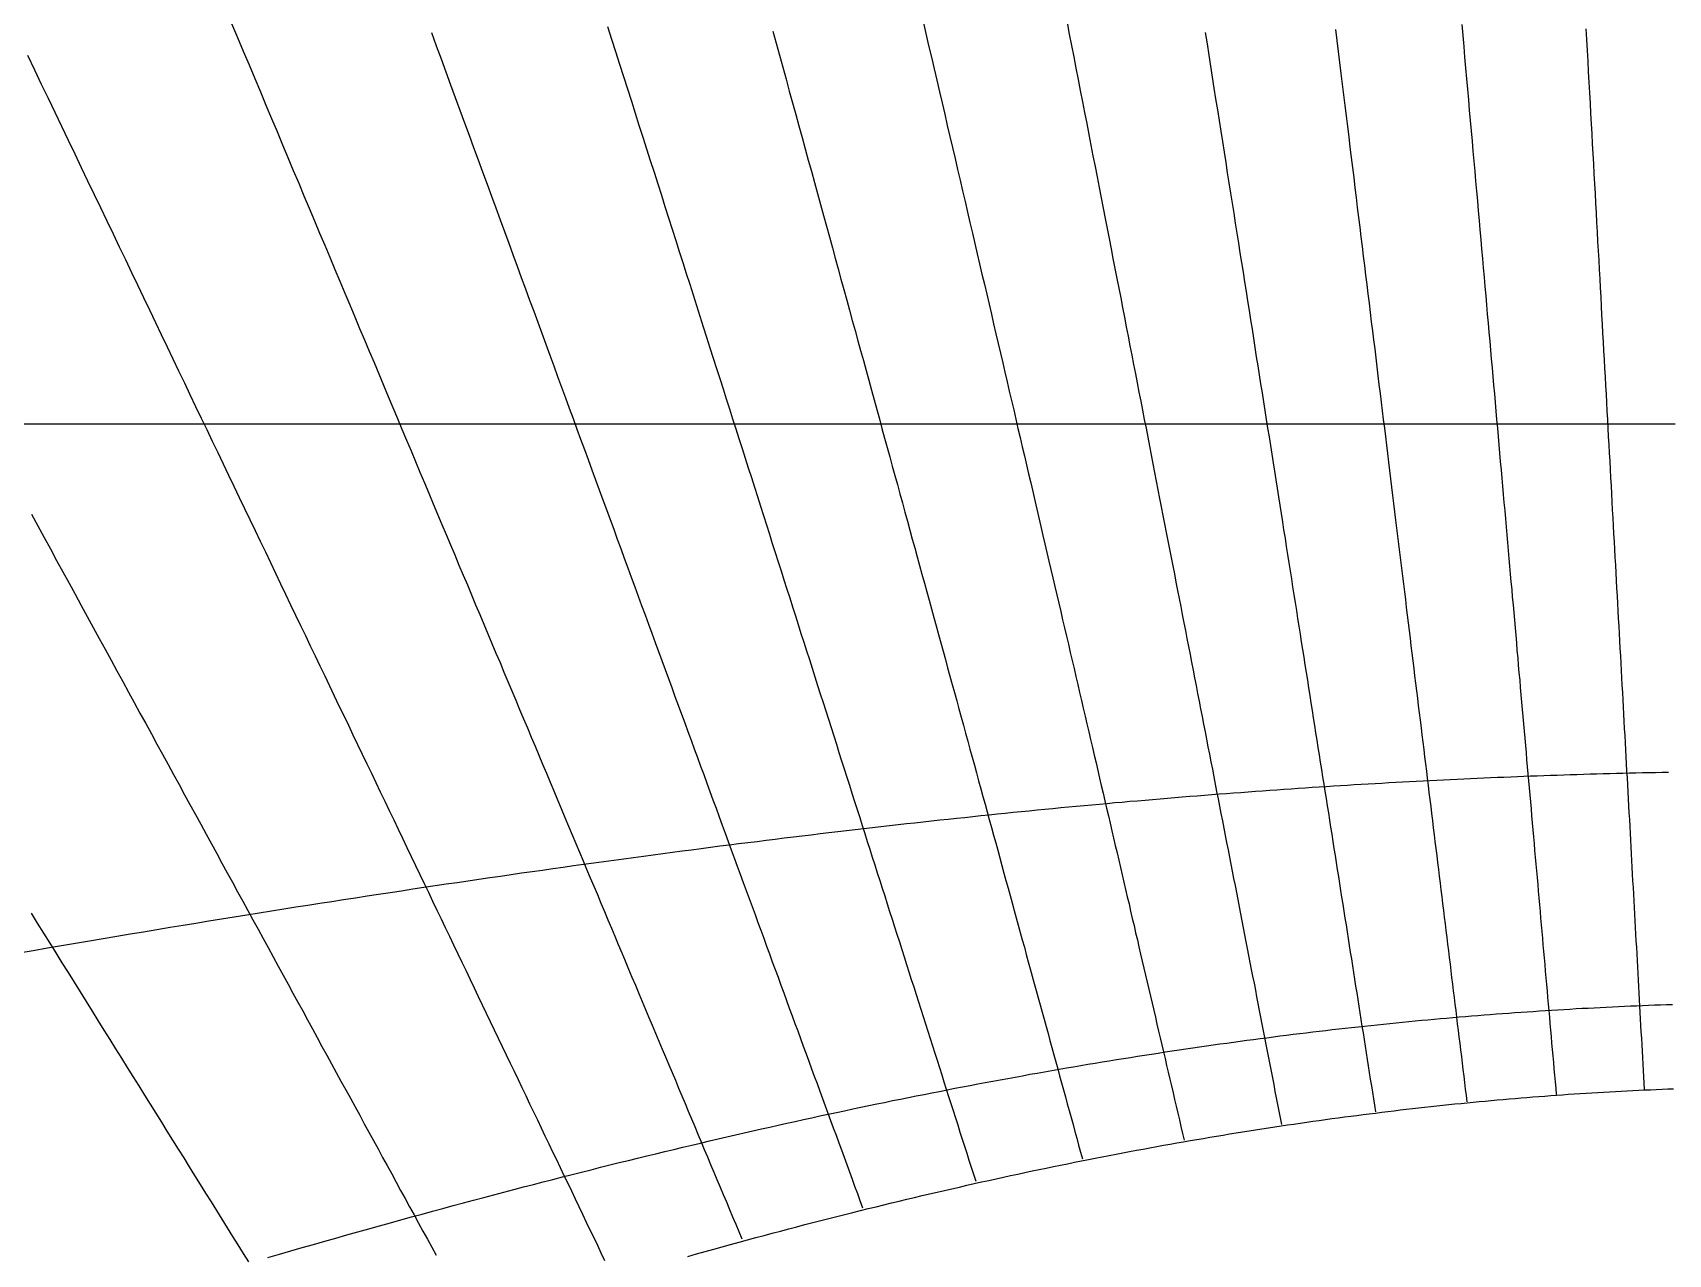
# Model space of a CAD drawing. Header units: millimetres. Extents: x -483 to 483, y -483 to 483.
# Drawn here: x -197 to -14.5, y 36.3 to 172.7 of the extents above; entities that cross this region are included whole.
import ezdxf

# ---------------------------------------------------------------- set-up
doc = ezdxf.new("R2010")
doc.units = ezdxf.units.MM
for name, color, linetype in [('CUT', 1, 'Continuous'), ('DECL', 30, 'Continuous'), ('HOUR', 7, 'Continuous'), ('HOUR15', 9, 'Continuous'), ('HOUR30', 8, 'Continuous')]:
    doc.layers.add(name, color=color, linetype=linetype)

msp = doc.modelspace()

# ---------------------------------------------------------------- linework, layer by layer
at = {"layer": 'CUT'}
for radius in [483.33, 423.33]:
    msp.add_circle((0, 0), radius, dxfattribs=at)
at = {"layer": 'DECL'}
for points in [[(-198, 129.06), (-196.27, 129.06), (-194.57, 129.06), (-192.87, 129.06), (-191.2, 129.06), (-189.54, 129.06), (-187.89, 129.06), (-186.26, 129.06), (-184.64, 129.06), (-183.04, 129.06), (-181.45, 129.06), (-179.87, 129.06), (-178.31, 129.06), (-176.76, 129.06), (-175.22, 129.06), (-173.7, 129.06), (-172.19, 129.06), (-170.69, 129.06), (-169.2, 129.06), (-167.72, 129.06), (-166.26, 129.06), (-164.81, 129.06), (-163.36, 129.06), (-161.93, 129.06), (-160.51, 129.06), (-159.11, 129.06), (-157.71, 129.06), (-156.32, 129.06), (-154.94, 129.06), (-153.57, 129.06), (-152.22, 129.06), (-150.87, 129.06), (-149.53, 129.06), (-148.2, 129.06), (-146.88, 129.06), (-145.57, 129.06), (-144.27, 129.06), (-142.98, 129.06), (-141.69, 129.06), (-140.42, 129.06), (-139.15, 129.06), (-137.89, 129.06), (-136.64, 129.06), (-135.4, 129.06), (-134.16, 129.06), (-132.94, 129.06), (-131.72, 129.06), (-130.51, 129.06), (-129.3, 129.06), (-128.1, 129.06), (-126.91, 129.06), (-125.73, 129.06), (-124.56, 129.06), (-123.39, 129.06), (-122.23, 129.06), (-121.07, 129.06), (-119.92, 129.06), (-118.78, 129.06), (-117.64, 129.06), (-116.52, 129.06), (-115.39, 129.06), (-114.28, 129.06), (-113.16, 129.06), (-112.06, 129.06), (-110.96, 129.06), (-109.87, 129.06), (-108.78, 129.06), (-107.7, 129.06), (-106.62, 129.06), (-105.55, 129.06), (-104.48, 129.06), (-103.42, 129.06), (-102.36, 129.06), (-101.31, 129.06), (-100.27, 129.06), (-99.23, 129.06), (-98.19, 129.06), (-97.16, 129.06), (-96.13, 129.06), (-95.11, 129.06), (-94.1, 129.06), (-93.08, 129.06), (-92.07, 129.06), (-91.07, 129.06), (-90.07, 129.06), (-89.08, 129.06), (-88.08, 129.06), (-87.1, 129.06), (-86.11, 129.06), (-85.14, 129.06), (-84.16, 129.06), (-83.19, 129.06), (-82.22, 129.06), (-81.26, 129.06), (-80.3, 129.06), (-79.34, 129.06), (-78.39, 129.06), (-77.44, 129.06), (-76.5, 129.06), (-75.55, 129.06), (-74.61, 129.06), (-73.68, 129.06), (-72.75, 129.06), (-71.82, 129.06), (-70.89, 129.06), (-69.97, 129.06), (-69.05, 129.06), (-68.13, 129.06), (-67.22, 129.06), (-66.31, 129.06), (-65.4, 129.06), (-64.49, 129.06), (-63.59, 129.06), (-62.69, 129.06), (-61.79, 129.06), (-60.9, 129.06), (-60.01, 129.06), (-59.12, 129.06), (-58.23, 129.06), (-57.34, 129.06), (-56.46, 129.06), (-55.58, 129.06), (-54.7, 129.06), (-53.83, 129.06), (-52.96, 129.06), (-52.09, 129.06), (-51.22, 129.06), (-50.35, 129.06), (-49.49, 129.06), (-48.62, 129.06), (-47.76, 129.06), (-46.9, 129.06), (-46.05, 129.06), (-45.19, 129.06), (-44.34, 129.06), (-43.49, 129.06), (-42.64, 129.06), (-41.79, 129.06), (-40.94, 129.06), (-40.1, 129.06), (-39.26, 129.06), (-38.41, 129.06), (-37.57, 129.06), (-36.74, 129.06), (-35.9, 129.06), (-35.06, 129.06), (-34.23, 129.06), (-33.4, 129.06), (-32.56, 129.06), (-31.73, 129.06), (-30.91, 129.06), (-30.08, 129.06), (-29.25, 129.06), (-28.43, 129.06), (-27.6, 129.06), (-26.78, 129.06), (-25.96, 129.06), (-25.13, 129.06), (-24.31, 129.06), (-23.49, 129.06), (-22.68, 129.06), (-21.86, 129.06), (-21.04, 129.06), (-20.23, 129.06), (-19.41, 129.06), (-18.6, 129.06), (-17.78, 129.06), (-16.97, 129.06), (-16.16, 129.06), (-15.35, 129.06), (-14.53, 129.06), (-13.72, 129.06)], [(-198.56, 70), (-196.96, 70.28), (-195.38, 70.55), (-193.8, 70.82), (-192.25, 71.08), (-190.7, 71.35), (-189.17, 71.6), (-187.65, 71.86), (-186.14, 72.11), (-184.65, 72.36), (-183.17, 72.61), (-181.7, 72.85), (-180.24, 73.09), (-178.8, 73.32), (-177.37, 73.56), (-175.94, 73.79), (-174.53, 74.02), (-173.13, 74.24), (-171.74, 74.47), (-170.37, 74.69), (-169, 74.9), (-167.64, 75.12), (-166.3, 75.33), (-164.96, 75.54), (-163.63, 75.75), (-162.32, 75.95), (-161.01, 76.15), (-159.71, 76.35), (-158.42, 76.55), (-157.14, 76.75), (-155.87, 76.94), (-154.61, 77.13), (-153.36, 77.32), (-152.11, 77.51), (-150.88, 77.69), (-149.65, 77.87), (-148.43, 78.05), (-147.22, 78.23), (-146.02, 78.4), (-144.83, 78.58), (-143.64, 78.75), (-142.46, 78.92), (-141.29, 79.09), (-140.12, 79.25), (-138.96, 79.42), (-137.81, 79.58), (-136.67, 79.74), (-135.54, 79.9), (-134.41, 80.05), (-133.29, 80.21), (-132.17, 80.36), (-131.06, 80.51), (-129.96, 80.66), (-128.86, 80.81), (-127.77, 80.95), (-126.69, 81.1), (-125.61, 81.24), (-124.54, 81.38), (-123.48, 81.52), (-122.42, 81.66), (-121.36, 81.8), (-120.32, 81.93), (-119.27, 82.06), (-118.24, 82.2), (-117.21, 82.33), (-116.18, 82.45), (-115.16, 82.58), (-114.15, 82.71), (-113.14, 82.83), (-112.13, 82.95), (-111.13, 83.07), (-110.14, 83.19), (-109.15, 83.31), (-108.16, 83.43), (-107.18, 83.55), (-106.21, 83.66), (-105.24, 83.77), (-104.27, 83.89), (-103.31, 84), (-102.35, 84.11), (-101.4, 84.21), (-100.45, 84.32), (-99.5, 84.43), (-98.56, 84.53), (-97.63, 84.63), (-96.7, 84.74), (-95.77, 84.84), (-94.84, 84.94), (-93.92, 85.03), (-93.01, 85.13), (-92.1, 85.23), (-91.19, 85.32), (-90.28, 85.41), (-89.38, 85.51), (-88.48, 85.6), (-87.59, 85.69), (-86.7, 85.78), (-85.81, 85.87), (-84.93, 85.95), (-84.05, 86.04), (-83.17, 86.12), (-82.29, 86.21), (-81.42, 86.29), (-80.56, 86.37), (-79.69, 86.45), (-78.83, 86.53), (-77.97, 86.61), (-77.12, 86.69), (-76.26, 86.77), (-75.42, 86.84), (-74.57, 86.92), (-73.72, 86.99), (-72.88, 87.06), (-72.05, 87.13), (-71.21, 87.2), (-70.38, 87.27), (-69.55, 87.34), (-68.72, 87.41), (-67.89, 87.48), (-67.07, 87.54), (-66.25, 87.61), (-65.43, 87.67), (-64.62, 87.74), (-63.8, 87.8), (-62.99, 87.86), (-62.18, 87.92), (-61.38, 87.98), (-60.57, 88.04), (-59.77, 88.1), (-58.97, 88.16), (-58.17, 88.21), (-57.38, 88.27), (-56.58, 88.32), (-55.79, 88.38), (-55, 88.43), (-54.22, 88.48), (-53.43, 88.54), (-52.65, 88.59), (-51.86, 88.64), (-51.08, 88.69), (-50.3, 88.73), (-49.53, 88.78), (-48.75, 88.83), (-47.98, 88.87), (-47.21, 88.92), (-46.44, 88.96), (-45.67, 89.01), (-44.9, 89.05), (-44.14, 89.09), (-43.37, 89.13), (-42.61, 89.17), (-41.85, 89.21), (-41.09, 89.25), (-40.33, 89.29), (-39.57, 89.33), (-38.82, 89.36), (-38.06, 89.4), (-37.31, 89.44), (-36.56, 89.47), (-35.81, 89.5), (-35.06, 89.54), (-34.31, 89.57), (-33.56, 89.6), (-32.82, 89.63), (-32.07, 89.66), (-31.33, 89.69), (-30.59, 89.72), (-29.85, 89.75), (-29.1, 89.78), (-28.37, 89.8), (-27.63, 89.83), (-26.89, 89.85), (-26.15, 89.88), (-25.42, 89.9), (-24.68, 89.93), (-23.95, 89.95), (-23.21, 89.97), (-22.48, 89.99), (-21.75, 90.01), (-21.01, 90.03), (-20.28, 90.05), (-19.55, 90.07), (-18.82, 90.09), (-18.1, 90.1), (-17.37, 90.12), (-16.64, 90.13), (-15.91, 90.15), (-15.18, 90.16), (-14.46, 90.18)], [(-170.78, 35.98), (-169.49, 36.35), (-168.21, 36.72), (-166.94, 37.09), (-165.68, 37.45), (-164.43, 37.81), (-163.19, 38.16), (-161.96, 38.51), (-160.74, 38.85), (-159.52, 39.19), (-158.31, 39.53), (-157.11, 39.86), (-155.92, 40.19), (-154.74, 40.52), (-153.57, 40.84), (-152.4, 41.16), (-151.24, 41.47), (-150.09, 41.78), (-148.94, 42.09), (-147.81, 42.39), (-146.68, 42.7), (-145.55, 42.99), (-144.44, 43.29), (-143.33, 43.58), (-142.23, 43.87), (-141.13, 44.15), (-140.04, 44.43), (-138.96, 44.71), (-137.89, 44.99), (-136.82, 45.26), (-135.76, 45.53), (-134.7, 45.79), (-133.65, 46.06), (-132.6, 46.32), (-131.57, 46.58), (-130.53, 46.83), (-129.51, 47.08), (-128.49, 47.33), (-127.47, 47.58), (-126.46, 47.82), (-125.46, 48.06), (-124.46, 48.3), (-123.47, 48.54), (-122.48, 48.77), (-121.49, 49), (-120.52, 49.23), (-119.54, 49.46), (-118.58, 49.68), (-117.61, 49.9), (-116.65, 50.12), (-115.7, 50.34), (-114.75, 50.55), (-113.81, 50.76), (-112.87, 50.97), (-111.94, 51.18), (-111.01, 51.39), (-110.08, 51.59), (-109.16, 51.79), (-108.24, 51.99), (-107.33, 52.18), (-106.42, 52.38), (-105.51, 52.57), (-104.61, 52.76), (-103.72, 52.95), (-102.83, 53.13), (-101.94, 53.31), (-101.05, 53.5), (-100.17, 53.68), (-99.29, 53.85), (-98.42, 54.03), (-97.55, 54.2), (-96.69, 54.37), (-95.82, 54.54), (-94.96, 54.71), (-94.11, 54.88), (-93.26, 55.04), (-92.41, 55.2), (-91.56, 55.36), (-90.72, 55.52), (-89.88, 55.68), (-89.05, 55.83), (-88.21, 55.99), (-87.39, 56.14), (-86.56, 56.29), (-85.74, 56.44), (-84.92, 56.58), (-84.1, 56.73), (-83.28, 56.87), (-82.47, 57.01), (-81.66, 57.15), (-80.86, 57.29), (-80.06, 57.42), (-79.26, 57.56), (-78.46, 57.69), (-77.66, 57.82), (-76.87, 57.95), (-76.08, 58.08), (-75.3, 58.21), (-74.51, 58.33), (-73.73, 58.46), (-72.95, 58.58), (-72.17, 58.7), (-71.4, 58.82), (-70.63, 58.94), (-69.86, 59.05), (-69.09, 59.17), (-68.32, 59.28), (-67.56, 59.39), (-66.8, 59.5), (-66.04, 59.61), (-65.28, 59.72), (-64.53, 59.83), (-63.77, 59.93), (-63.02, 60.04), (-62.28, 60.14), (-61.53, 60.24), (-60.78, 60.34), (-60.04, 60.44), (-59.3, 60.53), (-58.56, 60.63), (-57.82, 60.72), (-57.09, 60.81), (-56.36, 60.91), (-55.62, 61), (-54.89, 61.08), (-54.17, 61.17), (-53.44, 61.26), (-52.71, 61.34), (-51.99, 61.43), (-51.27, 61.51), (-50.55, 61.59), (-49.83, 61.67), (-49.11, 61.75), (-48.4, 61.83), (-47.68, 61.9), (-46.97, 61.98), (-46.26, 62.05), (-45.55, 62.12), (-44.84, 62.2), (-44.13, 62.27), (-43.43, 62.33), (-42.72, 62.4), (-42.02, 62.47), (-41.32, 62.53), (-40.61, 62.6), (-39.91, 62.66), (-39.22, 62.72), (-38.52, 62.79), (-37.82, 62.85), (-37.13, 62.9), (-36.43, 62.96), (-35.74, 63.02), (-35.05, 63.07), (-34.36, 63.13), (-33.67, 63.18), (-32.98, 63.23), (-32.29, 63.28), (-31.6, 63.33), (-30.92, 63.38), (-30.23, 63.43), (-29.55, 63.47), (-28.86, 63.52), (-28.18, 63.56), (-27.5, 63.61), (-26.82, 63.65), (-26.14, 63.69), (-25.46, 63.73), (-24.78, 63.77), (-24.1, 63.81), (-23.43, 63.84), (-22.75, 63.88), (-22.07, 63.91), (-21.4, 63.95), (-20.72, 63.98), (-20.05, 64.01), (-19.37, 64.04), (-18.7, 64.07), (-18.03, 64.1), (-17.36, 64.12), (-16.68, 64.15), (-16.01, 64.18), (-15.34, 64.2), (-14.67, 64.22), (-14, 64.24)], [(-123.89, 36.12), (-122.93, 36.39), (-121.97, 36.66), (-121.02, 36.92), (-120.07, 37.19), (-119.13, 37.45), (-118.19, 37.7), (-117.26, 37.96), (-116.33, 38.21), (-115.4, 38.45), (-114.48, 38.7), (-113.56, 38.94), (-112.65, 39.18), (-111.75, 39.42), (-110.84, 39.66), (-109.94, 39.89), (-109.05, 40.12), (-108.16, 40.35), (-107.27, 40.57), (-106.39, 40.79), (-105.51, 41.02), (-104.64, 41.23), (-103.77, 41.45), (-102.9, 41.66), (-102.04, 41.87), (-101.18, 42.08), (-100.32, 42.29), (-99.47, 42.49), (-98.62, 42.7), (-97.77, 42.9), (-96.93, 43.09), (-96.09, 43.29), (-95.26, 43.48), (-94.43, 43.67), (-93.6, 43.86), (-92.77, 44.05), (-91.95, 44.24), (-91.13, 44.42), (-90.32, 44.6), (-89.5, 44.78), (-88.69, 44.96), (-87.89, 45.13), (-87.08, 45.3), (-86.28, 45.48), (-85.48, 45.65), (-84.69, 45.81), (-83.9, 45.98), (-83.11, 46.14), (-82.32, 46.3), (-81.54, 46.46), (-80.76, 46.62), (-79.98, 46.78), (-79.2, 46.93), (-78.43, 47.08), (-77.66, 47.24), (-76.89, 47.38), (-76.12, 47.53), (-75.36, 47.68), (-74.6, 47.82), (-73.84, 47.96), (-73.08, 48.1), (-72.33, 48.24), (-71.58, 48.38), (-70.83, 48.52), (-70.08, 48.65), (-69.33, 48.78), (-68.59, 48.91), (-67.85, 49.04), (-67.11, 49.17), (-66.37, 49.29), (-65.64, 49.42), (-64.91, 49.54), (-64.18, 49.66), (-63.45, 49.78), (-62.72, 49.9), (-61.99, 50.02), (-61.27, 50.13), (-60.55, 50.24), (-59.83, 50.36), (-59.11, 50.47), (-58.4, 50.58), (-57.68, 50.68), (-56.97, 50.79), (-56.26, 50.89), (-55.55, 51), (-54.84, 51.1), (-54.14, 51.2), (-53.43, 51.3), (-52.73, 51.4), (-52.03, 51.49), (-51.33, 51.59), (-50.63, 51.68), (-49.93, 51.77), (-49.24, 51.86), (-48.54, 51.95), (-47.85, 52.04), (-47.16, 52.12), (-46.47, 52.21), (-45.78, 52.29), (-45.09, 52.37), (-44.41, 52.46), (-43.72, 52.54), (-43.04, 52.61), (-42.36, 52.69), (-41.68, 52.77), (-41, 52.84), (-40.32, 52.91), (-39.64, 52.99), (-38.96, 53.06), (-38.29, 53.13), (-37.61, 53.19), (-36.94, 53.26), (-36.27, 53.33), (-35.6, 53.39), (-34.93, 53.45), (-34.26, 53.51), (-33.59, 53.58), (-32.92, 53.63), (-32.25, 53.69), (-31.59, 53.75), (-30.92, 53.8), (-30.26, 53.86), (-29.6, 53.91), (-28.94, 53.96), (-28.27, 54.02), (-27.61, 54.06), (-26.95, 54.11), (-26.29, 54.16), (-25.64, 54.21), (-24.98, 54.25), (-24.32, 54.29), (-23.66, 54.34), (-23.01, 54.38), (-22.35, 54.42), (-21.7, 54.46), (-21.05, 54.49), (-20.39, 54.53), (-19.74, 54.57), (-19.09, 54.6), (-18.44, 54.63), (-17.78, 54.66), (-17.13, 54.7), (-16.48, 54.72), (-15.83, 54.75), (-15.18, 54.78), (-14.53, 54.81), (-13.89, 54.83)]]:
    msp.add_lwpolyline(points, dxfattribs=at)
at = {"layer": 'HOUR'}
for points in [[(-114.42, 172.91), (-114.05, 171.55), (-113.68, 170.2), (-113.31, 168.86), (-112.94, 167.53), (-112.58, 166.21), (-112.22, 164.9), (-111.86, 163.6), (-111.51, 162.31), (-111.16, 161.03), (-110.81, 159.76), (-110.47, 158.5), (-110.12, 157.25), (-109.78, 156), (-109.44, 154.77), (-109.11, 153.54), (-108.77, 152.33), (-108.44, 151.12), (-108.11, 149.92), (-107.78, 148.72), (-107.46, 147.54), (-107.14, 146.36), (-106.82, 145.2), (-106.5, 144.04), (-106.18, 142.88), (-105.87, 141.74), (-105.55, 140.6), (-105.24, 139.47), (-104.93, 138.34), (-104.63, 137.23), (-104.32, 136.12), (-104.02, 135.01), (-103.72, 133.92), (-103.42, 132.83), (-103.12, 131.74), (-102.83, 130.67), (-102.53, 129.6), (-102.24, 128.53), (-101.95, 127.47), (-101.66, 126.42), (-101.38, 125.37), (-101.09, 124.33), (-100.81, 123.3), (-100.52, 122.27), (-100.24, 121.24), (-99.96, 120.23), (-99.68, 119.21), (-99.41, 118.2), (-99.13, 117.2), (-98.86, 116.2), (-98.59, 115.21), (-98.32, 114.22), (-98.05, 113.24), (-97.78, 112.27), (-97.51, 111.29), (-97.25, 110.32), (-96.98, 109.36), (-96.72, 108.4), (-96.46, 107.45), (-96.2, 106.5), (-95.94, 105.55), (-95.68, 104.61), (-95.42, 103.67), (-95.16, 102.74), (-94.91, 101.81), (-94.66, 100.89), (-94.4, 99.97), (-94.15, 99.05), (-93.9, 98.14), (-93.65, 97.23), (-93.4, 96.32), (-93.16, 95.42), (-92.91, 94.52), (-92.66, 93.63), (-92.42, 92.74), (-92.18, 91.85), (-91.93, 90.96), (-91.69, 90.08), (-91.45, 89.21), (-91.21, 88.33), (-90.97, 87.46), (-90.73, 86.59), (-90.5, 85.73), (-90.26, 84.87), (-90.02, 84.01), (-89.79, 83.15), (-89.55, 82.3), (-89.32, 81.45), (-89.09, 80.6), (-88.86, 79.76), (-88.63, 78.91), (-88.4, 78.08), (-88.17, 77.24), (-87.94, 76.41), (-87.71, 75.57), (-87.48, 74.74), (-87.26, 73.92), (-87.03, 73.09), (-86.8, 72.27), (-86.58, 71.45), (-86.35, 70.64), (-86.13, 69.82), (-85.91, 69.01), (-85.69, 68.2), (-85.46, 67.39), (-85.24, 66.58), (-85.02, 65.78), (-84.8, 64.98), (-84.58, 64.18), (-84.36, 63.38), (-84.14, 62.58), (-83.93, 61.79), (-83.71, 61), (-83.49, 60.2), (-83.28, 59.42), (-83.06, 58.63), (-82.84, 57.84), (-82.63, 57.06), (-82.41, 56.28), (-82.2, 55.49), (-81.99, 54.72), (-81.77, 53.94), (-81.56, 53.16), (-81.35, 52.39), (-81.13, 51.61), (-80.92, 50.84), (-80.71, 50.07), (-80.5, 49.3), (-80.29, 48.53), (-80.08, 47.76), (-79.87, 47)], [(-51.62, 173.08), (-51.47, 171.84), (-51.32, 170.61), (-51.17, 169.39), (-51.02, 168.18), (-50.87, 166.98), (-50.73, 165.79), (-50.58, 164.61), (-50.44, 163.43), (-50.29, 162.26), (-50.15, 161.1), (-50.01, 159.95), (-49.87, 158.81), (-49.73, 157.67), (-49.59, 156.55), (-49.46, 155.42), (-49.32, 154.31), (-49.19, 153.21), (-49.05, 152.11), (-48.92, 151.02), (-48.79, 149.93), (-48.65, 148.85), (-48.52, 147.78), (-48.39, 146.72), (-48.26, 145.66), (-48.13, 144.61), (-48.01, 143.56), (-47.88, 142.52), (-47.75, 141.49), (-47.63, 140.46), (-47.5, 139.44), (-47.38, 138.43), (-47.25, 137.42), (-47.13, 136.42), (-47.01, 135.42), (-46.89, 134.43), (-46.77, 133.44), (-46.65, 132.46), (-46.53, 131.48), (-46.41, 130.51), (-46.29, 129.54), (-46.17, 128.58), (-46.05, 127.63), (-45.94, 126.68), (-45.82, 125.73), (-45.71, 124.79), (-45.59, 123.85), (-45.48, 122.92), (-45.36, 121.99), (-45.25, 121.07), (-45.14, 120.15), (-45.03, 119.23), (-44.92, 118.32), (-44.8, 117.42), (-44.69, 116.52), (-44.58, 115.62), (-44.47, 114.72), (-44.37, 113.83), (-44.26, 112.95), (-44.15, 112.07), (-44.04, 111.19), (-43.93, 110.31), (-43.83, 109.44), (-43.72, 108.57), (-43.62, 107.71), (-43.51, 106.85), (-43.41, 105.99), (-43.3, 105.14), (-43.2, 104.29), (-43.09, 103.44), (-42.99, 102.6), (-42.89, 101.76), (-42.79, 100.92), (-42.68, 100.09), (-42.58, 99.25), (-42.48, 98.43), (-42.38, 97.6), (-42.28, 96.78), (-42.18, 95.96), (-42.08, 95.14), (-41.98, 94.33), (-41.88, 93.52), (-41.78, 92.71), (-41.68, 91.9), (-41.58, 91.1), (-41.48, 90.3), (-41.39, 89.5), (-41.29, 88.7), (-41.19, 87.91), (-41.1, 87.12), (-41, 86.33), (-40.9, 85.54), (-40.81, 84.76), (-40.71, 83.97), (-40.62, 83.19), (-40.52, 82.42), (-40.42, 81.64), (-40.33, 80.87), (-40.24, 80.09), (-40.14, 79.32), (-40.05, 78.56), (-39.95, 77.79), (-39.86, 77.03), (-39.77, 76.26), (-39.67, 75.5), (-39.58, 74.74), (-39.49, 73.99), (-39.4, 73.23), (-39.3, 72.48), (-39.21, 71.73), (-39.12, 70.98), (-39.03, 70.23), (-38.94, 69.48), (-38.84, 68.73), (-38.75, 67.99), (-38.66, 67.25), (-38.57, 66.5), (-38.48, 65.76), (-38.39, 65.03), (-38.3, 64.29), (-38.21, 63.55), (-38.12, 62.82), (-38.03, 62.08), (-37.94, 61.35), (-37.85, 60.62), (-37.76, 59.89), (-37.67, 59.16), (-37.58, 58.43), (-37.49, 57.7), (-37.41, 56.97), (-37.32, 56.25), (-37.23, 55.52), (-37.14, 54.8), (-37.05, 54.08), (-36.96, 53.36)], [(-197.61, 170.21), (-196.83, 168.59), (-196.07, 166.99), (-195.31, 165.41), (-194.56, 163.84), (-193.81, 162.28), (-193.07, 160.73), (-192.34, 159.2), (-191.61, 157.68), (-190.89, 156.18), (-190.17, 154.68), (-189.46, 153.2), (-188.76, 151.73), (-188.06, 150.27), (-187.37, 148.83), (-186.68, 147.39), (-186, 145.97), (-185.33, 144.56), (-184.66, 143.16), (-183.99, 141.77), (-183.33, 140.39), (-182.67, 139.02), (-182.02, 137.66), (-181.38, 136.31), (-180.74, 134.97), (-180.1, 133.64), (-179.47, 132.32), (-178.84, 131.01), (-178.22, 129.71), (-177.6, 128.42), (-176.98, 127.13), (-176.37, 125.86), (-175.77, 124.59), (-175.16, 123.34), (-174.57, 122.09), (-173.97, 120.85), (-173.38, 119.62), (-172.8, 118.39), (-172.21, 117.17), (-171.64, 115.97), (-171.06, 114.76), (-170.49, 113.57), (-169.92, 112.39), (-169.36, 111.21), (-168.8, 110.04), (-168.24, 108.87), (-167.68, 107.71), (-167.13, 106.56), (-166.59, 105.42), (-166.04, 104.28), (-165.5, 103.15), (-164.96, 102.03), (-164.43, 100.91), (-163.89, 99.8), (-163.36, 98.69), (-162.84, 97.59), (-162.31, 96.5), (-161.79, 95.41), (-161.28, 94.33), (-160.76, 93.26), (-160.25, 92.19), (-159.74, 91.12), (-159.23, 90.06), (-158.73, 89.01), (-158.23, 87.96), (-157.73, 86.92), (-157.23, 85.88), (-156.73, 84.85), (-156.24, 83.82), (-155.75, 82.8), (-155.27, 81.78), (-154.78, 80.76), (-154.3, 79.76), (-153.82, 78.75), (-153.34, 77.75), (-152.86, 76.76), (-152.39, 75.77), (-151.91, 74.78), (-151.44, 73.8), (-150.98, 72.82), (-150.51, 71.85), (-150.05, 70.88), (-149.58, 69.91), (-149.12, 68.95), (-148.66, 67.99), (-148.21, 67.04), (-147.75, 66.09), (-147.3, 65.14), (-146.85, 64.2), (-146.4, 63.26), (-145.95, 62.33), (-145.51, 61.4), (-145.06, 60.47), (-144.62, 59.54), (-144.18, 58.62), (-143.74, 57.7), (-143.3, 56.79), (-142.86, 55.87), (-142.43, 54.97), (-141.99, 54.06), (-141.56, 53.16), (-141.13, 52.26), (-140.7, 51.36), (-140.27, 50.47), (-139.85, 49.58), (-139.42, 48.69), (-139, 47.8), (-138.57, 46.92), (-138.15, 46.04), (-137.73, 45.16), (-137.31, 44.29), (-136.9, 43.42), (-136.48, 42.55), (-136.06, 41.68), (-135.65, 40.81), (-135.24, 39.95), (-134.83, 39.09), (-134.41, 38.23), (-134, 37.37), (-133.6, 36.52), (-133.19, 35.67)]]:
    msp.add_lwpolyline(points, dxfattribs=at)
at = {"layer": 'HOUR15'}
for points in [[(-174.82, 173.76), (-174.17, 172.2), (-173.52, 170.66), (-172.88, 169.13), (-172.25, 167.61), (-171.61, 166.11), (-170.99, 164.62), (-170.37, 163.14), (-169.75, 161.68), (-169.14, 160.22), (-168.54, 158.78), (-167.94, 157.35), (-167.34, 155.93), (-166.75, 154.52), (-166.16, 153.13), (-165.58, 151.74), (-165.01, 150.36), (-164.43, 149), (-163.86, 147.65), (-163.3, 146.3), (-162.74, 144.97), (-162.18, 143.64), (-161.63, 142.33), (-161.08, 141.02), (-160.54, 139.72), (-160, 138.44), (-159.46, 137.16), (-158.93, 135.89), (-158.4, 134.63), (-157.88, 133.38), (-157.35, 132.13), (-156.84, 130.9), (-156.32, 129.67), (-155.81, 128.45), (-155.3, 127.24), (-154.8, 126.04), (-154.3, 124.85), (-153.8, 123.66), (-153.3, 122.48), (-152.81, 121.31), (-152.32, 120.14), (-151.83, 118.98), (-151.35, 117.83), (-150.87, 116.69), (-150.39, 115.55), (-149.92, 114.42), (-149.45, 113.3), (-148.98, 112.18), (-148.51, 111.07), (-148.05, 109.96), (-147.59, 108.86), (-147.13, 107.77), (-146.67, 106.69), (-146.22, 105.61), (-145.77, 104.53), (-145.32, 103.46), (-144.87, 102.4), (-144.43, 101.34), (-143.99, 100.29), (-143.55, 99.24), (-143.11, 98.2), (-142.68, 97.17), (-142.25, 96.14), (-141.82, 95.11), (-141.39, 94.09), (-140.96, 93.07), (-140.54, 92.06), (-140.11, 91.06), (-139.69, 90.06), (-139.28, 89.06), (-138.86, 88.07), (-138.45, 87.08), (-138.03, 86.1), (-137.62, 85.12), (-137.21, 84.15), (-136.81, 83.18), (-136.4, 82.21), (-136, 81.25), (-135.6, 80.29), (-135.2, 79.34), (-134.8, 78.39), (-134.4, 77.44), (-134, 76.5), (-133.61, 75.56), (-133.22, 74.63), (-132.83, 73.7), (-132.44, 72.77), (-132.05, 71.85), (-131.67, 70.93), (-131.28, 70.01), (-130.9, 69.1), (-130.52, 68.19), (-130.14, 67.28), (-129.76, 66.38), (-129.38, 65.48), (-129, 64.58), (-128.63, 63.69), (-128.25, 62.8), (-127.88, 61.91), (-127.51, 61.02), (-127.14, 60.14), (-126.77, 59.26), (-126.4, 58.38), (-126.03, 57.51), (-125.67, 56.64), (-125.3, 55.77), (-124.94, 54.9), (-124.58, 54.04), (-124.22, 53.18), (-123.86, 52.32), (-123.5, 51.46), (-123.14, 50.61), (-122.78, 49.76), (-122.42, 48.91), (-122.07, 48.06), (-121.71, 47.22), (-121.36, 46.38), (-121.01, 45.53), (-120.66, 44.7), (-120.31, 43.86), (-119.95, 43.03), (-119.61, 42.19), (-119.26, 41.36), (-118.91, 40.53), (-118.56, 39.71), (-118.22, 38.88), (-117.87, 38.06)], [(-132.87, 173.43), (-132.42, 172.01), (-131.97, 170.61), (-131.53, 169.21), (-131.09, 167.83), (-130.65, 166.46), (-130.21, 165.1), (-129.78, 163.75), (-129.36, 162.41), (-128.93, 161.08), (-128.51, 159.76), (-128.1, 158.45), (-127.68, 157.15), (-127.27, 155.86), (-126.86, 154.58), (-126.46, 153.31), (-126.05, 152.04), (-125.66, 150.79), (-125.26, 149.54), (-124.87, 148.31), (-124.47, 147.08), (-124.09, 145.86), (-123.7, 144.65), (-123.32, 143.45), (-122.94, 142.26), (-122.56, 141.07), (-122.18, 139.89), (-121.81, 138.72), (-121.44, 137.56), (-121.07, 136.4), (-120.7, 135.25), (-120.34, 134.11), (-119.98, 132.98), (-119.62, 131.85), (-119.26, 130.73), (-118.91, 129.62), (-118.56, 128.51), (-118.21, 127.41), (-117.86, 126.32), (-117.51, 125.23), (-117.17, 124.15), (-116.82, 123.07), (-116.48, 122), (-116.14, 120.94), (-115.81, 119.88), (-115.47, 118.83), (-115.14, 117.79), (-114.81, 116.75), (-114.48, 115.71), (-114.15, 114.69), (-113.82, 113.66), (-113.5, 112.64), (-113.18, 111.63), (-112.86, 110.62), (-112.54, 109.62), (-112.22, 108.62), (-111.9, 107.63), (-111.59, 106.64), (-111.28, 105.66), (-110.96, 104.68), (-110.65, 103.71), (-110.34, 102.74), (-110.04, 101.78), (-109.73, 100.82), (-109.43, 99.86), (-109.12, 98.91), (-108.82, 97.96), (-108.52, 97.02), (-108.22, 96.08), (-107.92, 95.15), (-107.63, 94.22), (-107.33, 93.29), (-107.04, 92.37), (-106.75, 91.45), (-106.45, 90.53), (-106.16, 89.62), (-105.87, 88.71), (-105.59, 87.81), (-105.3, 86.91), (-105.01, 86.01), (-104.73, 85.11), (-104.44, 84.22), (-104.16, 83.34), (-103.88, 82.45), (-103.6, 81.57), (-103.32, 80.69), (-103.04, 79.82), (-102.76, 78.95), (-102.48, 78.08), (-102.21, 77.21), (-101.93, 76.35), (-101.66, 75.49), (-101.39, 74.63), (-101.11, 73.78), (-100.84, 72.92), (-100.57, 72.07), (-100.3, 71.23), (-100.03, 70.38), (-99.77, 69.54), (-99.5, 68.7), (-99.23, 67.87), (-98.97, 67.03), (-98.7, 66.2), (-98.44, 65.37), (-98.17, 64.55), (-97.91, 63.72), (-97.65, 62.9), (-97.39, 62.08), (-97.13, 61.26), (-96.87, 60.44), (-96.61, 59.63), (-96.35, 58.82), (-96.09, 58.01), (-95.83, 57.2), (-95.57, 56.39), (-95.32, 55.59), (-95.06, 54.78), (-94.81, 53.98), (-94.55, 53.18), (-94.3, 52.39), (-94.04, 51.59), (-93.79, 50.8), (-93.54, 50), (-93.29, 49.21), (-93.04, 48.42), (-92.78, 47.63), (-92.53, 46.85), (-92.28, 46.06), (-92.03, 45.28), (-91.78, 44.5)], [(-97.65, 173.96), (-97.34, 172.63), (-97.03, 171.31), (-96.73, 170.01), (-96.43, 168.71), (-96.13, 167.42), (-95.83, 166.14), (-95.53, 164.88), (-95.24, 163.62), (-94.95, 162.37), (-94.66, 161.13), (-94.37, 159.9), (-94.09, 158.68), (-93.8, 157.46), (-93.52, 156.26), (-93.24, 155.06), (-92.97, 153.87), (-92.69, 152.69), (-92.42, 151.52), (-92.14, 150.36), (-91.87, 149.2), (-91.61, 148.05), (-91.34, 146.91), (-91.08, 145.77), (-90.81, 144.65), (-90.55, 143.53), (-90.29, 142.42), (-90.03, 141.31), (-89.78, 140.21), (-89.52, 139.12), (-89.27, 138.03), (-89.02, 136.95), (-88.77, 135.88), (-88.52, 134.82), (-88.27, 133.76), (-88.03, 132.7), (-87.78, 131.66), (-87.54, 130.61), (-87.3, 129.58), (-87.06, 128.55), (-86.82, 127.52), (-86.58, 126.51), (-86.35, 125.49), (-86.11, 124.48), (-85.88, 123.48), (-85.64, 122.49), (-85.41, 121.49), (-85.18, 120.51), (-84.95, 119.53), (-84.73, 118.55), (-84.5, 117.58), (-84.27, 116.61), (-84.05, 115.65), (-83.83, 114.69), (-83.6, 113.74), (-83.38, 112.79), (-83.16, 111.85), (-82.94, 110.91), (-82.72, 109.97), (-82.51, 109.04), (-82.29, 108.11), (-82.08, 107.19), (-81.86, 106.27), (-81.65, 105.36), (-81.44, 104.45), (-81.23, 103.54), (-81.01, 102.64), (-80.8, 101.74), (-80.6, 100.84), (-80.39, 99.95), (-80.18, 99.06), (-79.97, 98.18), (-79.77, 97.3), (-79.56, 96.42), (-79.36, 95.55), (-79.16, 94.68), (-78.96, 93.81), (-78.75, 92.94), (-78.55, 92.08), (-78.35, 91.23), (-78.15, 90.37), (-77.95, 89.52), (-77.76, 88.67), (-77.56, 87.82), (-77.36, 86.98), (-77.17, 86.14), (-76.97, 85.3), (-76.78, 84.47), (-76.58, 83.64), (-76.39, 82.81), (-76.2, 81.98), (-76, 81.16), (-75.81, 80.34), (-75.62, 79.52), (-75.43, 78.7), (-75.24, 77.89), (-75.05, 77.07), (-74.86, 76.26), (-74.67, 75.46), (-74.49, 74.65), (-74.3, 73.85), (-74.11, 73.05), (-73.93, 72.25), (-73.74, 71.45), (-73.56, 70.66), (-73.37, 69.87), (-73.19, 69.08), (-73, 68.29), (-72.82, 67.5), (-72.64, 66.72), (-72.45, 65.93), (-72.27, 65.15), (-72.09, 64.37), (-71.91, 63.6), (-71.73, 62.82), (-71.55, 62.04), (-71.37, 61.27), (-71.19, 60.5), (-71.01, 59.73), (-70.83, 58.96), (-70.65, 58.2), (-70.47, 57.43), (-70.29, 56.67), (-70.11, 55.9), (-69.94, 55.14), (-69.76, 54.38), (-69.58, 53.62), (-69.41, 52.87), (-69.23, 52.11), (-69.05, 51.36), (-68.88, 50.6), (-68.7, 49.85), (-68.53, 49.1)], [(-37.53, 173.63), (-37.42, 172.41), (-37.31, 171.19), (-37.21, 169.98), (-37.1, 168.78), (-37, 167.59), (-36.89, 166.41), (-36.79, 165.24), (-36.69, 164.07), (-36.58, 162.92), (-36.48, 161.77), (-36.38, 160.63), (-36.28, 159.49), (-36.18, 158.37), (-36.08, 157.25), (-35.99, 156.14), (-35.89, 155.04), (-35.79, 153.94), (-35.7, 152.85), (-35.6, 151.77), (-35.51, 150.7), (-35.41, 149.63), (-35.32, 148.57), (-35.23, 147.51), (-35.13, 146.46), (-35.04, 145.42), (-34.95, 144.39), (-34.86, 143.36), (-34.77, 142.33), (-34.68, 141.32), (-34.59, 140.3), (-34.5, 139.3), (-34.41, 138.3), (-34.32, 137.3), (-34.24, 136.31), (-34.15, 135.33), (-34.06, 134.35), (-33.98, 133.38), (-33.89, 132.41), (-33.81, 131.45), (-33.72, 130.49), (-33.64, 129.54), (-33.56, 128.59), (-33.47, 127.65), (-33.39, 126.71), (-33.31, 125.77), (-33.23, 124.85), (-33.14, 123.92), (-33.06, 123), (-32.98, 122.09), (-32.9, 121.17), (-32.82, 120.27), (-32.74, 119.37), (-32.66, 118.47), (-32.58, 117.57), (-32.51, 116.68), (-32.43, 115.8), (-32.35, 114.91), (-32.27, 114.03), (-32.19, 113.16), (-32.12, 112.29), (-32.04, 111.42), (-31.96, 110.56), (-31.89, 109.7), (-31.81, 108.84), (-31.74, 107.99), (-31.66, 107.14), (-31.59, 106.29), (-31.51, 105.45), (-31.44, 104.61), (-31.37, 103.77), (-31.29, 102.93), (-31.22, 102.1), (-31.15, 101.28), (-31.07, 100.45), (-31, 99.63), (-30.93, 98.81), (-30.86, 98), (-30.78, 97.18), (-30.71, 96.37), (-30.64, 95.56), (-30.57, 94.76), (-30.5, 93.96), (-30.43, 93.16), (-30.36, 92.36), (-30.29, 91.56), (-30.22, 90.77), (-30.15, 89.98), (-30.08, 89.19), (-30.01, 88.41), (-29.94, 87.63), (-29.87, 86.85), (-29.8, 86.07), (-29.74, 85.29), (-29.67, 84.52), (-29.6, 83.74), (-29.53, 82.97), (-29.46, 82.21), (-29.4, 81.44), (-29.33, 80.68), (-29.26, 79.91), (-29.19, 79.15), (-29.13, 78.4), (-29.06, 77.64), (-28.99, 76.88), (-28.93, 76.13), (-28.86, 75.38), (-28.79, 74.63), (-28.73, 73.88), (-28.66, 73.14), (-28.6, 72.39), (-28.53, 71.65), (-28.47, 70.91), (-28.4, 70.16), (-28.34, 69.43), (-28.27, 68.69), (-28.21, 67.95), (-28.14, 67.22), (-28.08, 66.48), (-28.01, 65.75), (-27.95, 65.02), (-27.88, 64.29), (-27.82, 63.56), (-27.75, 62.83), (-27.69, 62.11), (-27.63, 61.38), (-27.56, 60.66), (-27.5, 59.93), (-27.43, 59.21), (-27.37, 58.49), (-27.31, 57.77), (-27.24, 57.05), (-27.18, 56.33), (-27.12, 55.61), (-27.05, 54.9), (-26.99, 54.18)], [(-66.16, 172.73), (-65.96, 171.47), (-65.77, 170.22), (-65.57, 168.99), (-65.38, 167.76), (-65.19, 166.54), (-65, 165.33), (-64.81, 164.13), (-64.62, 162.93), (-64.43, 161.75), (-64.25, 160.57), (-64.06, 159.4), (-63.88, 158.24), (-63.7, 157.09), (-63.52, 155.95), (-63.34, 154.81), (-63.16, 153.68), (-62.98, 152.56), (-62.81, 151.45), (-62.63, 150.34), (-62.46, 149.24), (-62.29, 148.15), (-62.11, 147.06), (-61.94, 145.98), (-61.77, 144.91), (-61.61, 143.84), (-61.44, 142.78), (-61.27, 141.73), (-61.11, 140.68), (-60.94, 139.64), (-60.78, 138.61), (-60.62, 137.58), (-60.46, 136.55), (-60.3, 135.54), (-60.14, 134.53), (-59.98, 133.52), (-59.82, 132.52), (-59.66, 131.53), (-59.51, 130.54), (-59.35, 129.55), (-59.2, 128.57), (-59.04, 127.6), (-58.89, 126.63), (-58.74, 125.67), (-58.59, 124.71), (-58.44, 123.76), (-58.29, 122.81), (-58.14, 121.86), (-57.99, 120.92), (-57.84, 119.99), (-57.7, 119.06), (-57.55, 118.13), (-57.41, 117.21), (-57.26, 116.29), (-57.12, 115.38), (-56.97, 114.47), (-56.83, 113.56), (-56.69, 112.66), (-56.55, 111.77), (-56.41, 110.87), (-56.27, 109.98), (-56.13, 109.1), (-55.99, 108.22), (-55.85, 107.34), (-55.71, 106.46), (-55.57, 105.59), (-55.44, 104.73), (-55.3, 103.86), (-55.16, 103), (-55.03, 102.14), (-54.89, 101.29), (-54.76, 100.44), (-54.63, 99.59), (-54.49, 98.75), (-54.36, 97.91), (-54.23, 97.07), (-54.1, 96.23), (-53.97, 95.4), (-53.84, 94.57), (-53.7, 93.75), (-53.58, 92.92), (-53.45, 92.1), (-53.32, 91.28), (-53.19, 90.47), (-53.06, 89.66), (-52.93, 88.85), (-52.8, 88.04), (-52.68, 87.23), (-52.55, 86.43), (-52.42, 85.63), (-52.3, 84.83), (-52.17, 84.04), (-52.05, 83.24), (-51.92, 82.45), (-51.8, 81.66), (-51.68, 80.88), (-51.55, 80.09), (-51.43, 79.31), (-51.3, 78.53), (-51.18, 77.75), (-51.06, 76.98), (-50.94, 76.2), (-50.82, 75.43), (-50.69, 74.66), (-50.57, 73.89), (-50.45, 73.12), (-50.33, 72.36), (-50.21, 71.6), (-50.09, 70.83), (-49.97, 70.07), (-49.85, 69.32), (-49.73, 68.56), (-49.61, 67.8), (-49.49, 67.05), (-49.38, 66.3), (-49.26, 65.55), (-49.14, 64.8), (-49.02, 64.05), (-48.9, 63.3), (-48.79, 62.56), (-48.67, 61.81), (-48.55, 61.07), (-48.43, 60.33), (-48.32, 59.59), (-48.2, 58.85), (-48.08, 58.11), (-47.97, 57.38), (-47.85, 56.64), (-47.74, 55.91), (-47.62, 55.17), (-47.5, 54.44), (-47.39, 53.71), (-47.27, 52.98), (-47.16, 52.25)], [(-197.17, 118.98), (-196.46, 117.67), (-195.75, 116.38), (-195.05, 115.09), (-194.35, 113.82), (-193.66, 112.55), (-192.97, 111.29), (-192.29, 110.03), (-191.61, 108.79), (-190.93, 107.55), (-190.26, 106.33), (-189.6, 105.11), (-188.93, 103.89), (-188.28, 102.69), (-187.62, 101.49), (-186.97, 100.3), (-186.33, 99.12), (-185.69, 97.94), (-185.05, 96.77), (-184.41, 95.61), (-183.78, 94.46), (-183.16, 93.31), (-182.53, 92.17), (-181.91, 91.03), (-181.3, 89.9), (-180.68, 88.78), (-180.08, 87.66), (-179.47, 86.55), (-178.87, 85.45), (-178.27, 84.35), (-177.67, 83.26), (-177.08, 82.17), (-176.49, 81.09), (-175.9, 80.02), (-175.32, 78.95), (-174.74, 77.88), (-174.16, 76.82), (-173.58, 75.77), (-173.01, 74.72), (-172.44, 73.68), (-171.87, 72.64), (-171.31, 71.61), (-170.75, 70.58), (-170.19, 69.55), (-169.63, 68.53), (-169.08, 67.52), (-168.53, 66.51), (-167.98, 65.5), (-167.43, 64.5), (-166.89, 63.51), (-166.35, 62.51), (-165.81, 61.53), (-165.27, 60.54), (-164.74, 59.56), (-164.2, 58.59), (-163.67, 57.62), (-163.14, 56.65), (-162.62, 55.68), (-162.09, 54.72), (-161.57, 53.77), (-161.05, 52.81), (-160.53, 51.87), (-160.02, 50.92), (-159.5, 49.98), (-158.99, 49.04), (-158.48, 48.11), (-157.97, 47.17), (-157.47, 46.25), (-156.96, 45.32), (-156.46, 44.4), (-155.96, 43.48), (-155.46, 42.56), (-154.96, 41.65), (-154.46, 40.74), (-153.97, 39.83), (-153.47, 38.93), (-152.98, 38.03), (-152.49, 37.13), (-152, 36.24)]]:
    msp.add_lwpolyline(points, dxfattribs=at)
at = {"layer": 'HOUR30'}
for points in [[(-81.59, 173.87), (-81.34, 172.57), (-81.09, 171.29), (-80.84, 170.02), (-80.59, 168.76), (-80.35, 167.5), (-80.11, 166.26), (-79.87, 165.02), (-79.63, 163.8), (-79.39, 162.58), (-79.16, 161.37), (-78.92, 160.17), (-78.69, 158.98), (-78.46, 157.8), (-78.23, 156.62), (-78, 155.45), (-77.78, 154.29), (-77.56, 153.14), (-77.33, 152), (-77.11, 150.86), (-76.89, 149.74), (-76.67, 148.61), (-76.46, 147.5), (-76.24, 146.39), (-76.03, 145.29), (-75.82, 144.2), (-75.6, 143.11), (-75.39, 142.03), (-75.19, 140.96), (-74.98, 139.89), (-74.77, 138.83), (-74.57, 137.78), (-74.36, 136.73), (-74.16, 135.69), (-73.96, 134.66), (-73.76, 133.63), (-73.56, 132.6), (-73.36, 131.58), (-73.16, 130.57), (-72.97, 129.56), (-72.77, 128.56), (-72.58, 127.57), (-72.39, 126.58), (-72.2, 125.59), (-72, 124.61), (-71.82, 123.63), (-71.63, 122.66), (-71.44, 121.7), (-71.25, 120.74), (-71.07, 119.78), (-70.88, 118.83), (-70.7, 117.88), (-70.51, 116.94), (-70.33, 116), (-70.15, 115.07), (-69.97, 114.14), (-69.79, 113.22), (-69.61, 112.3), (-69.43, 111.38), (-69.25, 110.47), (-69.08, 109.56), (-68.9, 108.66), (-68.73, 107.76), (-68.55, 106.86), (-68.38, 105.97), (-68.21, 105.08), (-68.03, 104.2), (-67.86, 103.32), (-67.69, 102.44), (-67.52, 101.56), (-67.35, 100.69), (-67.18, 99.83), (-67.02, 98.96), (-66.85, 98.1), (-66.68, 97.24), (-66.52, 96.39), (-66.35, 95.54), (-66.18, 94.69), (-66.02, 93.85), (-65.86, 93), (-65.69, 92.17), (-65.53, 91.33), (-65.37, 90.5), (-65.21, 89.67), (-65.05, 88.84), (-64.89, 88.01), (-64.73, 87.19), (-64.57, 86.37), (-64.41, 85.55), (-64.25, 84.74), (-64.09, 83.93), (-63.93, 83.12), (-63.78, 82.31), (-63.62, 81.51), (-63.46, 80.7), (-63.31, 79.9), (-63.15, 79.11), (-63, 78.31), (-62.84, 77.52), (-62.69, 76.73), (-62.54, 75.94), (-62.38, 75.15), (-62.23, 74.37), (-62.08, 73.58), (-61.93, 72.8), (-61.77, 72.02), (-61.62, 71.24), (-61.47, 70.47), (-61.32, 69.69), (-61.17, 68.92), (-61.02, 68.15), (-60.87, 67.38), (-60.72, 66.62), (-60.57, 65.85), (-60.43, 65.09), (-60.28, 64.33), (-60.13, 63.57), (-59.98, 62.81), (-59.83, 62.05), (-59.69, 61.29), (-59.54, 60.54), (-59.39, 59.78), (-59.25, 59.03), (-59.1, 58.28), (-58.96, 57.53), (-58.81, 56.78), (-58.67, 56.04), (-58.52, 55.29), (-58.38, 54.54), (-58.23, 53.8), (-58.09, 53.06), (-57.94, 52.32), (-57.8, 51.58), (-57.65, 50.84)], [(-152.52, 172.74), (-151.98, 171.26), (-151.44, 169.8), (-150.91, 168.35), (-150.38, 166.92), (-149.86, 165.49), (-149.34, 164.08), (-148.83, 162.68), (-148.32, 161.29), (-147.81, 159.91), (-147.31, 158.54), (-146.81, 157.18), (-146.32, 155.83), (-145.83, 154.49), (-145.34, 153.16), (-144.86, 151.85), (-144.38, 150.54), (-143.9, 149.24), (-143.43, 147.95), (-142.96, 146.67), (-142.49, 145.4), (-142.03, 144.14), (-141.57, 142.88), (-141.11, 141.64), (-140.66, 140.4), (-140.21, 139.18), (-139.76, 137.96), (-139.32, 136.74), (-138.88, 135.54), (-138.44, 134.35), (-138, 133.16), (-137.57, 131.98), (-137.14, 130.81), (-136.71, 129.64), (-136.29, 128.48), (-135.87, 127.33), (-135.45, 126.19), (-135.03, 125.06), (-134.62, 123.93), (-134.21, 122.8), (-133.8, 121.69), (-133.39, 120.58), (-132.98, 119.48), (-132.58, 118.38), (-132.18, 117.29), (-131.79, 116.2), (-131.39, 115.13), (-131, 114.05), (-130.61, 112.99), (-130.22, 111.93), (-129.83, 110.87), (-129.45, 109.82), (-129.06, 108.78), (-128.68, 107.74), (-128.3, 106.71), (-127.93, 105.68), (-127.55, 104.66), (-127.18, 103.64), (-126.81, 102.63), (-126.44, 101.62), (-126.07, 100.62), (-125.71, 99.63), (-125.34, 98.63), (-124.98, 97.65), (-124.62, 96.66), (-124.26, 95.68), (-123.9, 94.71), (-123.55, 93.74), (-123.19, 92.78), (-122.84, 91.81), (-122.49, 90.86), (-122.14, 89.91), (-121.79, 88.96), (-121.45, 88.01), (-121.1, 87.07), (-120.76, 86.14), (-120.42, 85.2), (-120.07, 84.27), (-119.74, 83.35), (-119.4, 82.43), (-119.06, 81.51), (-118.73, 80.6), (-118.39, 79.68), (-118.06, 78.78), (-117.73, 77.87), (-117.4, 76.97), (-117.07, 76.07), (-116.74, 75.18), (-116.41, 74.29), (-116.09, 73.4), (-115.76, 72.52), (-115.44, 71.64), (-115.12, 70.76), (-114.8, 69.88), (-114.48, 69.01), (-114.16, 68.14), (-113.84, 67.27), (-113.52, 66.41), (-113.21, 65.55), (-112.89, 64.69), (-112.58, 63.83), (-112.26, 62.98), (-111.95, 62.12), (-111.64, 61.28), (-111.33, 60.43), (-111.02, 59.58), (-110.71, 58.74), (-110.4, 57.9), (-110.1, 57.07), (-109.79, 56.23), (-109.48, 55.4), (-109.18, 54.57), (-108.88, 53.74), (-108.57, 52.91), (-108.27, 52.09), (-107.97, 51.27), (-107.67, 50.45), (-107.37, 49.63), (-107.07, 48.81), (-106.77, 48), (-106.47, 47.18), (-106.17, 46.37), (-105.88, 45.56), (-105.58, 44.75), (-105.29, 43.95), (-104.99, 43.14), (-104.7, 42.34), (-104.4, 41.54)], [(-23.67, 173.17), (-23.6, 171.96), (-23.54, 170.75), (-23.47, 169.56), (-23.41, 168.37), (-23.34, 167.2), (-23.28, 166.03), (-23.22, 164.87), (-23.15, 163.72), (-23.09, 162.57), (-23.03, 161.44), (-22.97, 160.31), (-22.9, 159.19), (-22.84, 158.08), (-22.78, 156.97), (-22.72, 155.87), (-22.66, 154.78), (-22.6, 153.7), (-22.54, 152.62), (-22.49, 151.55), (-22.43, 150.48), (-22.37, 149.43), (-22.31, 148.38), (-22.25, 147.33), (-22.2, 146.29), (-22.14, 145.26), (-22.09, 144.24), (-22.03, 143.22), (-21.97, 142.21), (-21.92, 141.2), (-21.86, 140.2), (-21.81, 139.2), (-21.75, 138.21), (-21.7, 137.22), (-21.65, 136.24), (-21.59, 135.27), (-21.54, 134.3), (-21.49, 133.34), (-21.43, 132.38), (-21.38, 131.43), (-21.33, 130.48), (-21.28, 129.53), (-21.23, 128.59), (-21.18, 127.66), (-21.13, 126.73), (-21.07, 125.81), (-21.02, 124.88), (-20.97, 123.97), (-20.92, 123.06), (-20.87, 122.15), (-20.82, 121.25), (-20.78, 120.35), (-20.73, 119.45), (-20.68, 118.56), (-20.63, 117.68), (-20.58, 116.79), (-20.53, 115.91), (-20.48, 115.04), (-20.44, 114.17), (-20.39, 113.3), (-20.34, 112.44), (-20.29, 111.58), (-20.25, 110.72), (-20.2, 109.87), (-20.15, 109.02), (-20.11, 108.17), (-20.06, 107.33), (-20.02, 106.49), (-19.97, 105.65), (-19.92, 104.82), (-19.88, 103.99), (-19.83, 103.16), (-19.79, 102.34), (-19.74, 101.52), (-19.7, 100.7), (-19.65, 99.88), (-19.61, 99.07), (-19.56, 98.26), (-19.52, 97.45), (-19.48, 96.65), (-19.43, 95.85), (-19.39, 95.05), (-19.34, 94.25), (-19.3, 93.46), (-19.26, 92.67), (-19.21, 91.88), (-19.17, 91.09), (-19.13, 90.31), (-19.09, 89.53), (-19.04, 88.75), (-19, 87.97), (-18.96, 87.19), (-18.92, 86.42), (-18.87, 85.65), (-18.83, 84.88), (-18.79, 84.12), (-18.75, 83.35), (-18.71, 82.59), (-18.66, 81.83), (-18.62, 81.07), (-18.58, 80.31), (-18.54, 79.56), (-18.5, 78.8), (-18.46, 78.05), (-18.42, 77.3), (-18.37, 76.55), (-18.33, 75.81), (-18.29, 75.06), (-18.25, 74.32), (-18.21, 73.58), (-18.17, 72.84), (-18.13, 72.1), (-18.09, 71.36), (-18.05, 70.63), (-18.01, 69.89), (-17.97, 69.16), (-17.93, 68.43), (-17.89, 67.7), (-17.85, 66.97), (-17.81, 66.24), (-17.77, 65.51), (-17.73, 64.79), (-17.69, 64.06), (-17.65, 63.34), (-17.61, 62.62), (-17.57, 61.9), (-17.53, 61.18), (-17.49, 60.46), (-17.45, 59.74), (-17.41, 59.02), (-17.37, 58.31), (-17.34, 57.59), (-17.3, 56.88), (-17.26, 56.16), (-17.22, 55.45), (-17.18, 54.74)], [(-197.2, 74.42), (-196.51, 73.3), (-195.81, 72.19), (-195.12, 71.09), (-194.44, 69.99), (-193.76, 68.89), (-193.08, 67.8), (-192.4, 66.72), (-191.73, 65.64), (-191.06, 64.57), (-190.4, 63.5), (-189.74, 62.44), (-189.08, 61.38), (-188.42, 60.33), (-187.77, 59.29), (-187.12, 58.25), (-186.47, 57.21), (-185.83, 56.18), (-185.19, 55.15), (-184.56, 54.13), (-183.92, 53.11), (-183.29, 52.1), (-182.66, 51.09), (-182.04, 50.08), (-181.41, 49.09), (-180.79, 48.09), (-180.17, 47.1), (-179.56, 46.11), (-178.95, 45.13), (-178.34, 44.15), (-177.73, 43.17), (-177.12, 42.2), (-176.52, 41.23), (-175.92, 40.27), (-175.32, 39.31), (-174.72, 38.35), (-174.13, 37.4), (-173.54, 36.45), (-172.95, 35.51)]]:
    msp.add_lwpolyline(points, dxfattribs=at)

doc.saveas('drawing.dxf')
